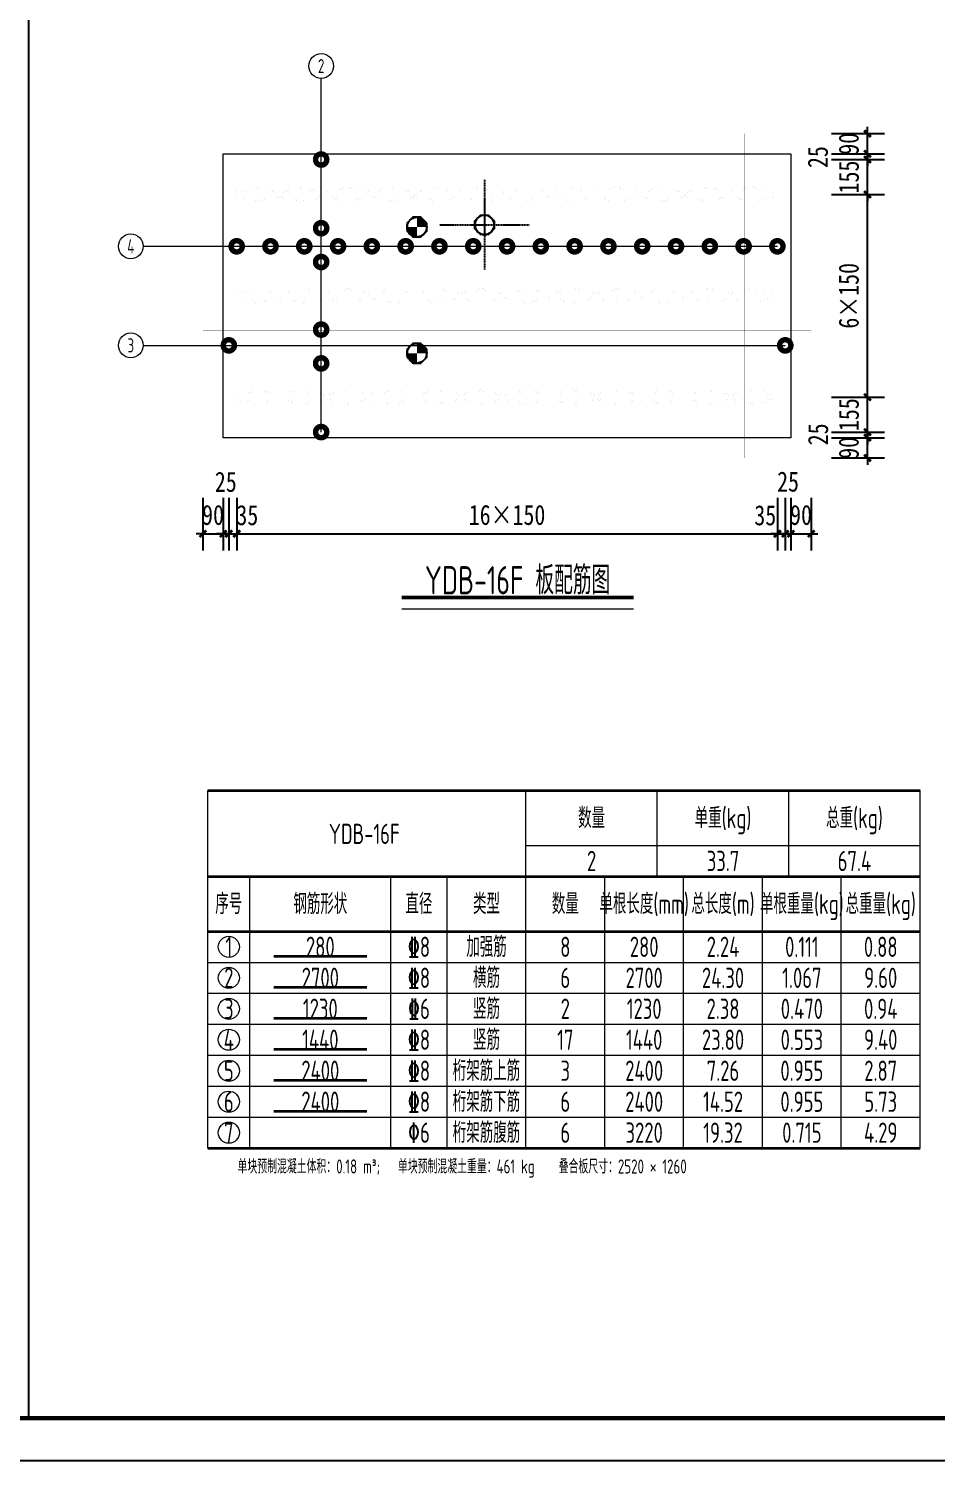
# Model space of a CAD drawing. Header units: millimetres. Extents: x 514 to 31055, y 121 to 26754.
# Drawn here: x 7801 to 11830, y 121 to 6477 of the extents above; entities that cross this region are included whole.
import ezdxf
from ezdxf.enums import TextEntityAlignment as Align

# ---------------------------------------------------------------- set-up
doc = ezdxf.new("R2010")
doc.units = ezdxf.units.MM
doc.linetypes.add('DOTE', pattern=[2.42, 2, -0.2, 0.02, -0.2])
for name, color, linetype in [('000-86线盒详图', 7, 'Continuous'), ('a--r1', 92, 'Continuous'), ('PUB_DIM', 3, 'Continuous'), ('PUB_TITLE', 4, 'Continuous')]:
    doc.layers.add(name, color=color, linetype=linetype)
for name, color, linetype, lineweight in [('参数表文字', 7, 'Continuous', 18), ('叠合板详图文字', 8, 'Continuous', 18), ('叠合板详图标注', 7, 'Continuous', 18), ('叠合板详图桁架筋', 6, 'Continuous', 35), ('叠合板详图边线', 4, 'Continuous', 18), ('叠合板详图钢筋', 1, 'Continuous', 35), ('钢筋表文字', 7, 'Continuous', 18), ('钢筋表粗线', 7, 'Continuous', 35), ('钢筋表边线', 253, 'Continuous', 18), ('钢筋表钢筋', 1, 'Continuous', 35)]:
    doc.layers.add(name, color=color, linetype=linetype, lineweight=lineweight)
doc.styles.add('样式 1', font='yjkeng.shx', dxfattribs={"width": 0.7, "height": 250, "bigfont": 'yjkchn.shx'})
doc.styles.add('黑体', font='simhei.ttf', dxfattribs={"width": 0.8})
doc.dimstyles.new('_TCH_ARCH&&30', dxfattribs={"dimtxt": 89.25, "dimasz": 30, "dimexe": 75, "dimexo": 90, "dimgap": 37.875, "dimtad": 1, "dimdec": 0, "dimzin": 0, "dimdsep": 46, "dimtxsty": '黑体', "dimblk": 'ARCHTICK', "dimcen": 0.09, "dimclrt": 7, "dimazin": 2, "dimtfac": 1, "dimtdec": 0, "dimtix": 1, "dimtmove": 2, "dimatfit": 3, "dimfxl": 30, "dimtolj": 1, "dimtzin": 0, "dimarcsym": 0})

# ---------------------------------------------------------------- blocks, each defined once
blk = doc.blocks.new('A$C364B4FF9')
at = {"color": 3}
blk.add_line((-45154, 58400), (-45154, 1000), dxfattribs=at)
at = {"layer": 'PUB_TITLE'}
blk.add_lwpolyline([(-84100, 0), (0, 0), (0, 59400), (-84100, 59400)], close=True, dxfattribs=at)
at = {"layer": 'PUB_TITLE', "const_width": 100}
blk.add_lwpolyline([(-83250, 1000), (-1000, 1000), (-1000, 58400), (-83250, 58400)], close=True, dxfattribs=at)
blk = doc.blocks.new('_ArchTick')
at = {"color": 0, "const_width": 0.4}
blk.add_lwpolyline([(-0.5, -0.5), (0.5, 0.5)], dxfattribs=at)
blk = doc.blocks.new('*D298')
at = {"layer": 'Defpoints', "color": 0, "transparency": 16777216}
for p in [(11274.4, 4686), (11274.4, 4661), (11524.4, 4686)]:
    blk.add_point(p, dxfattribs=at)
at = {"layer": 'PUB_DIM', "color": 0, "lineweight": -2, "transparency": 16777216}
for p, q in [((11524.4, 4686), (11524.4, 4716)), ((11364.4, 4686), (11599.4, 4686)), ((11364.4, 4661), (11599.4, 4661)), ((11524.4, 4661), (11524.4, 4686)), ((11524.4, 4661), (11524.4, 4631))]:
    blk.add_line(p, q, dxfattribs=at)
at = {"layer": 'PUB_DIM', "color": 0, "lineweight": -2, "transparency": 16777216, "xscale": 30, "yscale": 30, "zscale": 30}
for p, rotation in [((11524.4, 4686), 270), ((11524.4, 4661), 90)]:
    blk.add_blockref('_ArchTick', p, dxfattribs=dict(at, rotation=rotation))
at = {"layer": 'PUB_DIM', "color": 7, "transparency": 16777216, "insert": (11305.4, 4676), "char_height": 89.25, "attachment_point": 5, "rotation": 90, "style": '黑体'}
blk.add_mtext('\\A1;25', dxfattribs=at)
blk = doc.blocks.new('*D299')
at = {"layer": 'Defpoints', "color": 0, "transparency": 16777216}
for p in [(11274.4, 4841), (11524.4, 4841), (11274.4, 4686)]:
    blk.add_point(p, dxfattribs=at)
at = {"layer": 'PUB_DIM', "color": 0, "lineweight": -2, "transparency": 16777216}
for p, q in [((11364.4, 4841), (11599.4, 4841)), ((11524.4, 4841), (11524.4, 4871)), ((11524.4, 4686), (11524.4, 4841)), ((11364.4, 4686), (11599.4, 4686)), ((11524.4, 4686), (11524.4, 4656))]:
    blk.add_line(p, q, dxfattribs=at)
at = {"layer": 'PUB_DIM', "color": 0, "lineweight": -2, "transparency": 16777216, "xscale": 30, "yscale": 30, "zscale": 30}
for p, rotation in [((11524.4, 4841), 270), ((11524.4, 4686), 90)]:
    blk.add_blockref('_ArchTick', p, dxfattribs=dict(at, rotation=rotation))
at = {"layer": 'PUB_DIM', "color": 7, "transparency": 16777216, "insert": (11441.9, 4763.5), "char_height": 89.25, "attachment_point": 5, "rotation": 90, "style": '黑体'}
blk.add_mtext('\\A1;155', dxfattribs=at)
blk = doc.blocks.new('*D300')
at = {"layer": 'Defpoints', "color": 0, "transparency": 16777216}
for p in [(11274.4, 5741), (11524.4, 5741), (11274.4, 4841)]:
    blk.add_point(p, dxfattribs=at)
at = {"layer": 'PUB_DIM', "color": 0, "lineweight": -2, "transparency": 16777216}
for p, q in [((11364.4, 5741), (11599.4, 5741)), ((11524.4, 4841), (11524.4, 5741)), ((11364.4, 4841), (11599.4, 4841))]:
    blk.add_line(p, q, dxfattribs=at)
at = {"layer": 'PUB_DIM', "color": 0, "lineweight": -2, "transparency": 16777216, "xscale": 30, "yscale": 30, "zscale": 30}
for p, rotation in [((11524.4, 5741), 90), ((11524.4, 4841), 270)]:
    blk.add_blockref('_ArchTick', p, dxfattribs=dict(at, rotation=rotation))
at = {"layer": 'PUB_DIM', "color": 7, "transparency": 16777216, "insert": (11441.4, 5291), "char_height": 89.25, "attachment_point": 5, "rotation": 90, "style": '黑体'}
blk.add_mtext('\\A1;6×150', dxfattribs=at)
blk = doc.blocks.new('*D301')
at = {"layer": 'Defpoints', "color": 0, "transparency": 16777216}
for p in [(11274.4, 5896), (11524.4, 5896), (11274.4, 5741)]:
    blk.add_point(p, dxfattribs=at)
at = {"layer": 'PUB_DIM', "color": 0, "lineweight": -2, "transparency": 16777216}
for p, q in [((11524.4, 5896), (11524.4, 5926)), ((11364.4, 5896), (11599.4, 5896)), ((11524.4, 5741), (11524.4, 5896)), ((11364.4, 5741), (11599.4, 5741)), ((11524.4, 5741), (11524.4, 5711))]:
    blk.add_line(p, q, dxfattribs=at)
at = {"layer": 'PUB_DIM', "color": 0, "lineweight": -2, "transparency": 16777216, "xscale": 30, "yscale": 30, "zscale": 30}
for p, rotation in [((11524.4, 5896), 270), ((11524.4, 5741), 90)]:
    blk.add_blockref('_ArchTick', p, dxfattribs=dict(at, rotation=rotation))
at = {"layer": 'PUB_DIM', "color": 7, "transparency": 16777216, "insert": (11441.9, 5818.5), "char_height": 89.25, "attachment_point": 5, "rotation": 90, "style": '黑体'}
blk.add_mtext('\\A1;155', dxfattribs=at)
blk = doc.blocks.new('*D302')
at = {"layer": 'Defpoints', "color": 0, "transparency": 16777216}
for p in [(11274.4, 5921), (11524.4, 5921), (11274.4, 5896)]:
    blk.add_point(p, dxfattribs=at)
at = {"layer": 'PUB_DIM', "color": 0, "lineweight": -2, "transparency": 16777216}
for p, q in [((11364.4, 5921), (11599.4, 5921)), ((11524.4, 5921), (11524.4, 5951)), ((11524.4, 5896), (11524.4, 5921)), ((11364.4, 5896), (11599.4, 5896)), ((11524.4, 5896), (11524.4, 5866))]:
    blk.add_line(p, q, dxfattribs=at)
at = {"layer": 'PUB_DIM', "color": 0, "lineweight": -2, "transparency": 16777216, "xscale": 30, "yscale": 30, "zscale": 30}
for p, rotation in [((11524.4, 5921), 270), ((11524.4, 5896), 90)]:
    blk.add_blockref('_ArchTick', p, dxfattribs=dict(at, rotation=rotation))
at = {"layer": 'PUB_DIM', "color": 7, "transparency": 16777216, "insert": (11304.3, 5906.9), "char_height": 89.25, "attachment_point": 5, "rotation": 90, "style": '黑体'}
blk.add_mtext('\\A1;25', dxfattribs=at)
blk = doc.blocks.new('*D303')
at = {"layer": 'Defpoints', "color": 0, "transparency": 16777216}
for p in [(8664.4, 4484.7), (8689.4, 4484.7), (8689.4, 4234.7)]:
    blk.add_point(p, dxfattribs=at)
at = {"layer": 'PUB_DIM', "color": 0, "lineweight": -2, "transparency": 16777216}
for p, q in [((8664.4, 4394.7), (8664.4, 4159.7)), ((8689.4, 4394.7), (8689.4, 4159.7)), ((8664.4, 4234.7), (8634.4, 4234.7)), ((8664.4, 4234.7), (8689.4, 4234.7)), ((8689.4, 4234.7), (8719.4, 4234.7))]:
    blk.add_line(p, q, dxfattribs=at)
at = {"layer": 'PUB_DIM', "color": 0, "lineweight": -2, "transparency": 16777216, "xscale": 30, "yscale": 30, "zscale": 30}
blk.add_blockref('_ArchTick', (8664.4, 4234.7), dxfattribs=at)
at = {"layer": 'PUB_DIM', "color": 0, "lineweight": -2, "transparency": 16777216, "xscale": 30, "yscale": 30, "zscale": 30, "rotation": 180}
blk.add_blockref('_ArchTick', (8689.4, 4234.7), dxfattribs=at)
at = {"layer": 'PUB_DIM', "color": 7, "transparency": 16777216, "insert": (8676, 4464.6), "char_height": 89.25, "attachment_point": 5, "style": '黑体'}
blk.add_mtext('\\A1;25', dxfattribs=at)
blk = doc.blocks.new('*D304')
at = {"layer": 'Defpoints', "color": 0, "transparency": 16777216}
for p in [(8689.4, 4484.7), (8724.4, 4484.7), (8724.4, 4234.7)]:
    blk.add_point(p, dxfattribs=at)
at = {"layer": 'PUB_DIM', "color": 0, "lineweight": -2, "transparency": 16777216}
for p, q in [((8689.4, 4394.7), (8689.4, 4159.7)), ((8724.4, 4394.7), (8724.4, 4159.7)), ((8689.4, 4234.7), (8659.4, 4234.7)), ((8689.4, 4234.7), (8724.4, 4234.7)), ((8724.4, 4234.7), (8754.4, 4234.7))]:
    blk.add_line(p, q, dxfattribs=at)
at = {"layer": 'PUB_DIM', "color": 0, "lineweight": -2, "transparency": 16777216, "xscale": 30, "yscale": 30, "zscale": 30}
blk.add_blockref('_ArchTick', (8689.4, 4234.7), dxfattribs=at)
at = {"layer": 'PUB_DIM', "color": 0, "lineweight": -2, "transparency": 16777216, "xscale": 30, "yscale": 30, "zscale": 30, "rotation": 180}
blk.add_blockref('_ArchTick', (8724.4, 4234.7), dxfattribs=at)
at = {"layer": 'PUB_DIM', "color": 7, "transparency": 16777216, "insert": (8771.6, 4316.8), "char_height": 89.25, "attachment_point": 5, "style": '黑体'}
blk.add_mtext('\\A1;35', dxfattribs=at)
blk = doc.blocks.new('*D305')
at = {"layer": 'Defpoints', "color": 0, "transparency": 16777216}
for p in [(8724.4, 4484.7), (11124.4, 4484.7), (11124.4, 4234.7)]:
    blk.add_point(p, dxfattribs=at)
at = {"layer": 'PUB_DIM', "color": 0, "lineweight": -2, "transparency": 16777216}
for p, q in [((8724.4, 4394.7), (8724.4, 4159.7)), ((11124.4, 4394.7), (11124.4, 4159.7)), ((8724.4, 4234.7), (11124.4, 4234.7))]:
    blk.add_line(p, q, dxfattribs=at)
at = {"layer": 'PUB_DIM', "color": 0, "lineweight": -2, "transparency": 16777216, "xscale": 30, "yscale": 30, "zscale": 30, "rotation": 180}
blk.add_blockref('_ArchTick', (8724.4, 4234.7), dxfattribs=at)
at = {"layer": 'PUB_DIM', "color": 0, "lineweight": -2, "transparency": 16777216, "xscale": 30, "yscale": 30, "zscale": 30}
blk.add_blockref('_ArchTick', (11124.4, 4234.7), dxfattribs=at)
at = {"layer": 'PUB_DIM', "color": 7, "transparency": 16777216, "insert": (9924.4, 4317.7), "char_height": 89.25, "attachment_point": 5, "style": '黑体'}
blk.add_mtext('\\A1;16×150', dxfattribs=at)
blk = doc.blocks.new('*D306')
at = {"layer": 'Defpoints', "color": 0, "transparency": 16777216}
for p in [(11124.4, 4484.7), (11159.4, 4484.7), (11159.4, 4234.7)]:
    blk.add_point(p, dxfattribs=at)
at = {"layer": 'PUB_DIM', "color": 0, "lineweight": -2, "transparency": 16777216}
for p, q in [((11124.4, 4394.7), (11124.4, 4159.7)), ((11159.4, 4394.7), (11159.4, 4159.7)), ((11124.4, 4234.7), (11094.4, 4234.7)), ((11124.4, 4234.7), (11159.4, 4234.7)), ((11159.4, 4234.7), (11189.4, 4234.7))]:
    blk.add_line(p, q, dxfattribs=at)
at = {"layer": 'PUB_DIM', "color": 0, "lineweight": -2, "transparency": 16777216, "xscale": 30, "yscale": 30, "zscale": 30}
blk.add_blockref('_ArchTick', (11124.4, 4234.7), dxfattribs=at)
at = {"layer": 'PUB_DIM', "color": 0, "lineweight": -2, "transparency": 16777216, "xscale": 30, "yscale": 30, "zscale": 30, "rotation": 180}
blk.add_blockref('_ArchTick', (11159.4, 4234.7), dxfattribs=at)
at = {"layer": 'PUB_DIM', "color": 7, "transparency": 16777216, "insert": (11070.6, 4316.1), "char_height": 89.25, "attachment_point": 5, "style": '黑体'}
blk.add_mtext('\\A1;35', dxfattribs=at)
blk = doc.blocks.new('*D307')
at = {"layer": 'Defpoints', "color": 0, "transparency": 16777216}
for p in [(11159.4, 4484.7), (11184.4, 4484.7), (11184.4, 4234.7)]:
    blk.add_point(p, dxfattribs=at)
at = {"layer": 'PUB_DIM', "color": 0, "lineweight": -2, "transparency": 16777216}
for p, q in [((11159.4, 4394.7), (11159.4, 4159.7)), ((11184.4, 4394.7), (11184.4, 4159.7)), ((11159.4, 4234.7), (11129.4, 4234.7)), ((11159.4, 4234.7), (11184.4, 4234.7)), ((11184.4, 4234.7), (11214.4, 4234.7))]:
    blk.add_line(p, q, dxfattribs=at)
at = {"layer": 'PUB_DIM', "color": 0, "lineweight": -2, "transparency": 16777216, "xscale": 30, "yscale": 30, "zscale": 30}
blk.add_blockref('_ArchTick', (11159.4, 4234.7), dxfattribs=at)
at = {"layer": 'PUB_DIM', "color": 0, "lineweight": -2, "transparency": 16777216, "xscale": 30, "yscale": 30, "zscale": 30, "rotation": 180}
blk.add_blockref('_ArchTick', (11184.4, 4234.7), dxfattribs=at)
at = {"layer": 'PUB_DIM', "color": 7, "transparency": 16777216, "insert": (11171.8, 4465.6), "char_height": 89.25, "attachment_point": 5, "style": '黑体'}
blk.add_mtext('\\A1;25', dxfattribs=at)
blk = doc.blocks.new('*D278')
at = {"layer": 'Defpoints', "color": 0, "transparency": 16777216}
for p in [(11274.4, 4661), (11524.4, 4661), (11274.4, 4571)]:
    blk.add_point(p, dxfattribs=at)
at = {"layer": 'PUB_DIM', "color": 0, "lineweight": -2, "transparency": 16777216}
for p, q in [((11364.4, 4661), (11599.4, 4661)), ((11524.4, 4661), (11524.4, 4691)), ((11524.4, 4571), (11524.4, 4661)), ((11364.4, 4571), (11599.4, 4571)), ((11524.4, 4571), (11524.4, 4541))]:
    blk.add_line(p, q, dxfattribs=at)
at = {"layer": 'PUB_DIM', "color": 0, "lineweight": -2, "transparency": 16777216, "xscale": 30, "yscale": 30, "zscale": 30}
for p, rotation in [((11524.4, 4661), 270), ((11524.4, 4571), 90)]:
    blk.add_blockref('_ArchTick', p, dxfattribs=dict(at, rotation=rotation))
at = {"layer": 'PUB_DIM', "color": 7, "transparency": 16777216, "insert": (11441.4, 4616), "char_height": 89.25, "attachment_point": 5, "rotation": 90, "style": '黑体'}
blk.add_mtext('\\A1;90', dxfattribs=at)
blk = doc.blocks.new('*D279')
at = {"layer": 'Defpoints', "color": 0, "transparency": 16777216}
for p in [(11274.4, 6011), (11524.4, 6011), (11274.4, 5921)]:
    blk.add_point(p, dxfattribs=at)
at = {"layer": 'PUB_DIM', "color": 0, "lineweight": -2, "transparency": 16777216}
for p, q in [((11524.4, 6011), (11524.4, 6041)), ((11364.4, 6011), (11599.4, 6011)), ((11524.4, 5921), (11524.4, 6011)), ((11364.4, 5921), (11599.4, 5921)), ((11524.4, 5921), (11524.4, 5891))]:
    blk.add_line(p, q, dxfattribs=at)
at = {"layer": 'PUB_DIM', "color": 0, "lineweight": -2, "transparency": 16777216, "xscale": 30, "yscale": 30, "zscale": 30}
for p, rotation in [((11524.4, 6011), 270), ((11524.4, 5921), 90)]:
    blk.add_blockref('_ArchTick', p, dxfattribs=dict(at, rotation=rotation))
at = {"layer": 'PUB_DIM', "color": 7, "transparency": 16777216, "insert": (11441.4, 5966), "char_height": 89.25, "attachment_point": 5, "rotation": 90, "style": '黑体'}
blk.add_mtext('\\A1;90', dxfattribs=at)
blk = doc.blocks.new('*D280')
at = {"layer": 'Defpoints', "color": 0, "transparency": 16777216}
for p in [(8574.4, 4484.7), (8664.4, 4484.7), (8664.4, 4234.7)]:
    blk.add_point(p, dxfattribs=at)
at = {"layer": 'PUB_DIM', "color": 0, "lineweight": -2, "transparency": 16777216}
for p, q in [((8574.4, 4394.7), (8574.4, 4159.7)), ((8664.4, 4394.7), (8664.4, 4159.7)), ((8574.4, 4234.7), (8544.4, 4234.7)), ((8574.4, 4234.7), (8664.4, 4234.7)), ((8664.4, 4234.7), (8694.4, 4234.7))]:
    blk.add_line(p, q, dxfattribs=at)
at = {"layer": 'PUB_DIM', "color": 0, "lineweight": -2, "transparency": 16777216, "xscale": 30, "yscale": 30, "zscale": 30}
blk.add_blockref('_ArchTick', (8574.4, 4234.7), dxfattribs=at)
at = {"layer": 'PUB_DIM', "color": 0, "lineweight": -2, "transparency": 16777216, "xscale": 30, "yscale": 30, "zscale": 30, "rotation": 180}
blk.add_blockref('_ArchTick', (8664.4, 4234.7), dxfattribs=at)
at = {"layer": 'PUB_DIM', "color": 7, "transparency": 16777216, "insert": (8619.4, 4317.7), "char_height": 89.25, "attachment_point": 5, "style": '黑体'}
blk.add_mtext('\\A1;90', dxfattribs=at)
blk = doc.blocks.new('*D281')
at = {"layer": 'Defpoints', "color": 0, "transparency": 16777216}
for p in [(11184.4, 4484.7), (11274.4, 4484.7), (11274.4, 4234.7)]:
    blk.add_point(p, dxfattribs=at)
at = {"layer": 'PUB_DIM', "color": 0, "lineweight": -2, "transparency": 16777216}
for p, q in [((11184.4, 4394.7), (11184.4, 4159.7)), ((11274.4, 4394.7), (11274.4, 4159.7)), ((11184.4, 4234.7), (11154.4, 4234.7)), ((11184.4, 4234.7), (11274.4, 4234.7)), ((11274.4, 4234.7), (11304.4, 4234.7))]:
    blk.add_line(p, q, dxfattribs=at)
at = {"layer": 'PUB_DIM', "color": 0, "lineweight": -2, "transparency": 16777216, "xscale": 30, "yscale": 30, "zscale": 30}
blk.add_blockref('_ArchTick', (11184.4, 4234.7), dxfattribs=at)
at = {"layer": 'PUB_DIM', "color": 0, "lineweight": -2, "transparency": 16777216, "xscale": 30, "yscale": 30, "zscale": 30, "rotation": 180}
blk.add_blockref('_ArchTick', (11274.4, 4234.7), dxfattribs=at)
at = {"layer": 'PUB_DIM', "color": 7, "transparency": 16777216, "insert": (11229.4, 4317.7), "char_height": 89.25, "attachment_point": 5, "style": '黑体'}
blk.add_mtext('\\A1;90', dxfattribs=at)
blk = doc.blocks.new('34523543')
at = {"layer": '000-86线盒详图', "color": 5, "linetype": 'DOTE', "ltscale": 0.05}
for p, q in [((0, 200), (0, -200)), ((200, 0), (-200, 0))]:
    blk.add_line(p, q, dxfattribs=at)
at = {"layer": '000-86线盒详图', "color": 7}
blk.add_lwpolyline([(43, 17.8), (17.8, 43), (-17.8, 43), (-43, 17.8), (-43, -17.8), (-17.8, -43), (17.8, -43), (43, -17.8)], close=True, dxfattribs=at)
blk.add_circle((0, 0), 43, dxfattribs=at)
blk = doc.blocks.new('A$C6CB76205')
at = {"layer": '000-86线盒详图'}
h = blk.add_hatch(color=1, dxfattribs=at)
h.dxf.hatch_style = 1
h.paths.add_polyline_path([(-75, 0), (0, 0), (0, -75, -0.414253)])
h = blk.add_hatch(color=1, dxfattribs=at)
h.dxf.hatch_style = 1
h.paths.add_polyline_path([(0, 75), (0, 0), (75, 0, 0.414253)])
at = {"layer": '000-86线盒详图', "color": 1}
blk.add_lwpolyline([(75, 31), (31, 75), (-31, 75), (-75, 31), (-75, -31), (-31, -75), (31, -75), (75, -31)], close=True, dxfattribs=at)
blk.add_circle((0, 0), 75.1, dxfattribs=at)

msp = doc.modelspace()

# ---------------------------------------------------------------- linework, layer by layer
at = {"layer": '叠合板详图文字', "color": 0, "lineweight": 50}
msp.add_line((9457.7, 3951.7), (10485.1, 3951.7), dxfattribs=at)
at = {"layer": '叠合板详图文字', "color": 0, "lineweight": 18}
msp.add_line((9457.7, 3901.7), (10485.1, 3901.7), dxfattribs=at)
at = {"layer": '叠合板详图标注'}
for p, q in [((9099.4, 4686), (9099.4, 6256)), ((8309.4, 5510.7), (11124.4, 5510.7)), ((8309.4, 5071), (11159.4, 5071))]:
    msp.add_line(p, q, dxfattribs=at)
at = {"layer": '叠合板详图标注', "const_width": 50}
for points in [[(9111.4, 5896, 1), (9087.4, 5896, 1), (9111.4, 5896, 1)], [(9111.4, 5591, 1), (9087.4, 5591, 1), (9111.4, 5591, 1)], [(8736.4, 5510.7, 1), (8712.4, 5510.7, 1), (8736.4, 5510.7, 1)], [(8886.4, 5510.7, 1), (8862.4, 5510.7, 1), (8886.4, 5510.7, 1)], [(9036.4, 5510.7, 1), (9012.4, 5510.7, 1), (9036.4, 5510.7, 1)], [(9186.4, 5510.7, 1), (9162.4, 5510.7, 1), (9186.4, 5510.7, 1)], [(9336.4, 5510.7, 1), (9312.4, 5510.7, 1), (9336.4, 5510.7, 1)], [(9486.4, 5510.7, 1), (9462.4, 5510.7, 1), (9486.4, 5510.7, 1)], [(9636.4, 5510.7, 1), (9612.4, 5510.7, 1), (9636.4, 5510.7, 1)], [(9786.4, 5510.7, 1), (9762.4, 5510.7, 1), (9786.4, 5510.7, 1)], [(9936.4, 5510.7, 1), (9912.4, 5510.7, 1), (9936.4, 5510.7, 1)], [(10086.4, 5510.7, 1), (10062.4, 5510.7, 1), (10086.4, 5510.7, 1)], [(10236.4, 5510.7, 1), (10212.4, 5510.7, 1), (10236.4, 5510.7, 1)], [(10386.4, 5510.7, 1), (10362.4, 5510.7, 1), (10386.4, 5510.7, 1)], [(10536.4, 5510.7, 1), (10512.4, 5510.7, 1), (10536.4, 5510.7, 1)], [(10686.4, 5510.7, 1), (10662.4, 5510.7, 1), (10686.4, 5510.7, 1)], [(10836.4, 5510.7, 1), (10812.4, 5510.7, 1), (10836.4, 5510.7, 1)], [(10986.4, 5510.7, 1), (10962.4, 5510.7, 1), (10986.4, 5510.7, 1)], [(11136.4, 5510.7, 1), (11112.4, 5510.7, 1), (11136.4, 5510.7, 1)], [(9111.4, 5441, 1), (9087.4, 5441, 1), (9111.4, 5441, 1)], [(9111.4, 5141, 1), (9087.4, 5141, 1), (9111.4, 5141, 1)], [(8701.4, 5071, 1), (8677.4, 5071, 1), (8701.4, 5071, 1)], [(11171.4, 5071, 1), (11147.4, 5071, 1), (11171.4, 5071, 1)], [(9111.4, 4991, 1), (9087.4, 4991, 1), (9111.4, 4991, 1)], [(9111.4, 4686, 1), (9087.4, 4686, 1), (9111.4, 4686, 1)]]:
    msp.add_lwpolyline(points, format="xyb", dxfattribs=at)
at = {"layer": '叠合板详图标注'}
for centre in [(9099.4, 6311), (8254.4, 5510.7), (8254.4, 5071)]:
    msp.add_circle(centre, 55, dxfattribs=at)
at = {"layer": '叠合板详图桁架筋', "color": 8, "lineweight": 35, "const_width": 0.045}
for points in [[(8714.4, 5785), (11134.4, 5785), (11134.4, 5777), (8714.4, 5777)], [(8713.8, 5752.9), (8814.4, 5775), (8914.4, 5753), (9014.4, 5775), (9114.4, 5753), (9214.4, 5775), (9314.4, 5753), (9414.4, 5775), (9514.4, 5753), (9614.4, 5775), (9714.4, 5753), (9814.4, 5775), (9914.4, 5753), (10014.4, 5775), (10114.4, 5753), (10214.4, 5775), (10314.4, 5753), (10414.4, 5775), (10514.4, 5753), (10614.4, 5775), (10714.4, 5753), (10814.4, 5775), (10914.4, 5753), (11014.4, 5775), (11115.1, 5752.9), (11113.8, 5747), (11014.4, 5768.9), (10914.4, 5746.9), (10814.4, 5768.9), (10714.4, 5746.9), (10614.4, 5768.9), (10514.4, 5746.9), (10414.4, 5768.9), (10314.4, 5746.9), (10214.4, 5768.9), (10114.4, 5746.9), (10014.4, 5768.9), (9914.4, 5746.9), (9814.4, 5768.9), (9714.4, 5746.9), (9614.4, 5768.9), (9514.4, 5746.9), (9414.4, 5768.9), (9314.4, 5746.9), (9214.4, 5768.9), (9114.4, 5746.9), (9014.4, 5768.9), (8914.4, 5746.9), (8814.4, 5768.9), (8715.1, 5747)], [(8715.1, 5734.9), (8814.4, 5713), (8914.4, 5735), (9014.4, 5713), (9114.4, 5735), (9214.4, 5713), (9314.4, 5735), (9414.4, 5713), (9514.4, 5735), (9614.4, 5713), (9714.4, 5735), (9814.4, 5713), (9914.4, 5735), (10014.4, 5713), (10114.4, 5735), (10214.4, 5713), (10314.4, 5735), (10414.4, 5713), (10514.4, 5735), (10614.4, 5713), (10714.4, 5735), (10814.4, 5713), (10914.4, 5735), (11014.4, 5713), (11113.8, 5734.9), (11115.1, 5729), (11014.4, 5706.9), (10914.4, 5728.9), (10814.4, 5706.9), (10714.4, 5728.9), (10614.4, 5706.9), (10514.4, 5728.9), (10414.4, 5706.9), (10314.4, 5728.9), (10214.4, 5706.9), (10114.4, 5728.9), (10014.4, 5706.9), (9914.4, 5728.9), (9814.4, 5706.9), (9714.4, 5728.9), (9614.4, 5706.9), (9514.4, 5728.9), (9414.4, 5706.9), (9314.4, 5728.9), (9214.4, 5706.9), (9114.4, 5728.9), (9014.4, 5706.9), (8914.4, 5728.9), (8814.4, 5706.9), (8713.8, 5729)], [(8714.4, 5745), (11134.4, 5745), (11134.4, 5737), (8714.4, 5737)], [(8714.4, 5705), (11134.4, 5705), (11134.4, 5697), (8714.4, 5697)], [(8713.8, 5302.9), (8814.4, 5325), (8914.4, 5303), (9014.4, 5325), (9114.4, 5303), (9214.4, 5325), (9314.4, 5303), (9414.4, 5325), (9514.4, 5303), (9614.4, 5325), (9714.4, 5303), (9814.4, 5325), (9914.4, 5303), (10014.4, 5325), (10114.4, 5303), (10214.4, 5325), (10314.4, 5303), (10414.4, 5325), (10514.4, 5303), (10614.4, 5325), (10714.4, 5303), (10814.4, 5325), (10914.4, 5303), (11014.4, 5325), (11115.1, 5302.9), (11113.8, 5297), (11014.4, 5318.9), (10914.4, 5296.9), (10814.4, 5318.9), (10714.4, 5296.9), (10614.4, 5318.9), (10514.4, 5296.9), (10414.4, 5318.9), (10314.4, 5296.9), (10214.4, 5318.9), (10114.4, 5296.9), (10014.4, 5318.9), (9914.4, 5296.9), (9814.4, 5318.9), (9714.4, 5296.9), (9614.4, 5318.9), (9514.4, 5296.9), (9414.4, 5318.9), (9314.4, 5296.9), (9214.4, 5318.9), (9114.4, 5296.9), (9014.4, 5318.9), (8914.4, 5296.9), (8814.4, 5318.9), (8715.1, 5297)], [(8715.1, 5284.9), (8814.4, 5263), (8914.4, 5285), (9014.4, 5263), (9114.4, 5285), (9214.4, 5263), (9314.4, 5285), (9414.4, 5263), (9514.4, 5285), (9614.4, 5263), (9714.4, 5285), (9814.4, 5263), (9914.4, 5285), (10014.4, 5263), (10114.4, 5285), (10214.4, 5263), (10314.4, 5285), (10414.4, 5263), (10514.4, 5285), (10614.4, 5263), (10714.4, 5285), (10814.4, 5263), (10914.4, 5285), (11014.4, 5263), (11113.8, 5284.9), (11115.1, 5279), (11014.4, 5256.9), (10914.4, 5278.9), (10814.4, 5256.9), (10714.4, 5278.9), (10614.4, 5256.9), (10514.4, 5278.9), (10414.4, 5256.9), (10314.4, 5278.9), (10214.4, 5256.9), (10114.4, 5278.9), (10014.4, 5256.9), (9914.4, 5278.9), (9814.4, 5256.9), (9714.4, 5278.9), (9614.4, 5256.9), (9514.4, 5278.9), (9414.4, 5256.9), (9314.4, 5278.9), (9214.4, 5256.9), (9114.4, 5278.9), (9014.4, 5256.9), (8914.4, 5278.9), (8814.4, 5256.9), (8713.8, 5279)], [(8714.4, 5335), (11134.4, 5335), (11134.4, 5327), (8714.4, 5327)], [(8714.4, 5295), (11134.4, 5295), (11134.4, 5287), (8714.4, 5287)], [(8714.4, 5255), (11134.4, 5255), (11134.4, 5247), (8714.4, 5247)], [(8713.8, 4852.9), (8814.4, 4875), (8914.4, 4853), (9014.4, 4875), (9114.4, 4853), (9214.4, 4875), (9314.4, 4853), (9414.4, 4875), (9514.4, 4853), (9614.4, 4875), (9714.4, 4853), (9814.4, 4875), (9914.4, 4853), (10014.4, 4875), (10114.4, 4853), (10214.4, 4875), (10314.4, 4853), (10414.4, 4875), (10514.4, 4853), (10614.4, 4875), (10714.4, 4853), (10814.4, 4875), (10914.4, 4853), (11014.4, 4875), (11115.1, 4852.9), (11113.8, 4847), (11014.4, 4868.9), (10914.4, 4846.9), (10814.4, 4868.9), (10714.4, 4846.9), (10614.4, 4868.9), (10514.4, 4846.9), (10414.4, 4868.9), (10314.4, 4846.9), (10214.4, 4868.9), (10114.4, 4846.9), (10014.4, 4868.9), (9914.4, 4846.9), (9814.4, 4868.9), (9714.4, 4846.9), (9614.4, 4868.9), (9514.4, 4846.9), (9414.4, 4868.9), (9314.4, 4846.9), (9214.4, 4868.9), (9114.4, 4846.9), (9014.4, 4868.9), (8914.4, 4846.9), (8814.4, 4868.9), (8715.1, 4847)], [(8715.1, 4834.9), (8814.4, 4813), (8914.4, 4835), (9014.4, 4813), (9114.4, 4835), (9214.4, 4813), (9314.4, 4835), (9414.4, 4813), (9514.4, 4835), (9614.4, 4813), (9714.4, 4835), (9814.4, 4813), (9914.4, 4835), (10014.4, 4813), (10114.4, 4835), (10214.4, 4813), (10314.4, 4835), (10414.4, 4813), (10514.4, 4835), (10614.4, 4813), (10714.4, 4835), (10814.4, 4813), (10914.4, 4835), (11014.4, 4813), (11113.8, 4834.9), (11115.1, 4829), (11014.4, 4806.9), (10914.4, 4828.9), (10814.4, 4806.9), (10714.4, 4828.9), (10614.4, 4806.9), (10514.4, 4828.9), (10414.4, 4806.9), (10314.4, 4828.9), (10214.4, 4806.9), (10114.4, 4828.9), (10014.4, 4806.9), (9914.4, 4828.9), (9814.4, 4806.9), (9714.4, 4828.9), (9614.4, 4806.9), (9514.4, 4828.9), (9414.4, 4806.9), (9314.4, 4828.9), (9214.4, 4806.9), (9114.4, 4828.9), (9014.4, 4806.9), (8914.4, 4828.9), (8814.4, 4806.9), (8713.8, 4829)], [(8714.4, 4885), (11134.4, 4885), (11134.4, 4877), (8714.4, 4877)], [(8714.4, 4845), (11134.4, 4845), (11134.4, 4837), (8714.4, 4837)], [(8714.4, 4805), (11134.4, 4805), (11134.4, 4797), (8714.4, 4797)]]:
    msp.add_lwpolyline(points, close=True, dxfattribs=at)
at = {"layer": '叠合板详图边线', "lineweight": 18}
msp.add_lwpolyline([(8664.4, 5921), (11184.4, 5921), (11184.4, 4661), (8664.4, 4661)], close=True, dxfattribs=at)
at = {"layer": '叠合板详图钢筋', "lineweight": 18, "const_width": 0.045}
for points in [[(8720.4, 4571), (8720.4, 6011), (8728.4, 6011), (8728.4, 4571)], [(8870.4, 4571), (8870.4, 6011), (8878.4, 6011), (8878.4, 4571)], [(9020.4, 4571), (9020.4, 6011), (9028.4, 6011), (9028.4, 4571)], [(9170.4, 4571), (9170.4, 6011), (9178.4, 6011), (9178.4, 4571)], [(9320.4, 4571), (9320.4, 6011), (9328.4, 6011), (9328.4, 4571)], [(9470.4, 4571), (9470.4, 6011), (9478.4, 6011), (9478.4, 4571)], [(9620.4, 4571), (9620.4, 6011), (9628.4, 6011), (9628.4, 4571)], [(9770.4, 4571), (9770.4, 6011), (9778.4, 6011), (9778.4, 4571)], [(9920.4, 4571), (9920.4, 6011), (9928.4, 6011), (9928.4, 4571)], [(10070.4, 4571), (10070.4, 6011), (10078.4, 6011), (10078.4, 4571)], [(10220.4, 4571), (10220.4, 6011), (10228.4, 6011), (10228.4, 4571)], [(10370.4, 4571), (10370.4, 6011), (10378.4, 6011), (10378.4, 4571)], [(10520.4, 4571), (10520.4, 6011), (10528.4, 6011), (10528.4, 4571)], [(10670.4, 4571), (10670.4, 6011), (10678.4, 6011), (10678.4, 4571)], [(10820.4, 4571), (10820.4, 6011), (10828.4, 6011), (10828.4, 4571)], [(10970.4, 4571), (10970.4, 6011), (10978.4, 6011), (10978.4, 4571)], [(11120.4, 4571), (11120.4, 6011), (11128.4, 6011), (11128.4, 4571)], [(8574.4, 5900), (11274.4, 5900), (11274.4, 5892), (8574.4, 5892)], [(8685.4, 4676), (8685.4, 5906), (8693.4, 5906), (8693.4, 4676)], [(11155.4, 4676), (11155.4, 5906), (11163.4, 5906), (11163.4, 4676)], [(8574.4, 5595), (11274.4, 5595), (11274.4, 5587), (8574.4, 5587)], [(8574.4, 5445), (11274.4, 5445), (11274.4, 5437), (8574.4, 5437)], [(8574.4, 5145), (11274.4, 5145), (11274.4, 5137), (8574.4, 5137)], [(8574.4, 4995), (11274.4, 4995), (11274.4, 4987), (8574.4, 4987)], [(8574.4, 4690), (11274.4, 4690), (11274.4, 4682), (8574.4, 4682)]]:
    msp.add_lwpolyline(points, close=True, dxfattribs=at)
at = {"layer": '钢筋表文字', "lineweight": 18}
for centre in [(8689.4, 2400.8), (8689.4, 2263.3), (8689.4, 2125.8), (8689.4, 1988.3), (8689.4, 1850.8), (8689.4, 1713.3), (8689.4, 1575.8)]:
    msp.add_circle(centre, 46.9, dxfattribs=at)
at = {"layer": '钢筋表粗线', "lineweight": 35}
for p, q in [((8595.6, 3094.5), (10008.1, 3094.5)), ((10008.1, 3094.5), (10591.4, 3094.5)), ((10591.4, 3094.5), (11174.8, 3094.5)), ((11174.8, 3094.5), (11758.1, 3094.5)), ((8595.6, 2713.3), (8783.1, 2713.3)), ((8783.1, 2713.3), (9408.1, 2713.3)), ((9408.1, 2713.3), (9658.1, 2713.3)), ((9658.1, 2713.3), (10008.1, 2713.3)), ((10008.1, 2713.3), (10358.1, 2713.3)), ((10358.1, 2713.3), (10708.1, 2713.3)), ((10708.1, 2713.3), (11058.1, 2713.3)), ((11058.1, 2713.3), (11408.1, 2713.3)), ((11408.1, 2713.3), (11758.1, 2713.3)), ((8595.6, 2469.5), (8783.1, 2469.5)), ((8783.1, 2469.5), (9408.1, 2469.5)), ((9408.1, 2469.5), (9658.1, 2469.5)), ((9658.1, 2469.5), (10008.1, 2469.5)), ((10008.1, 2469.5), (10358.1, 2469.5)), ((10358.1, 2469.5), (10708.1, 2469.5)), ((10708.1, 2469.5), (11058.1, 2469.5)), ((11058.1, 2469.5), (11408.1, 2469.5)), ((11408.1, 2469.5), (11758.1, 2469.5)), ((8595.6, 1507), (8783.1, 1507)), ((8783.1, 1507), (9408.1, 1507)), ((9408.1, 1507), (9658.1, 1507)), ((9658.1, 1507), (10008.1, 1507)), ((10008.1, 1507), (10358.1, 1507)), ((10358.1, 1507), (10708.1, 1507)), ((10708.1, 1507), (11058.1, 1507)), ((11058.1, 1507), (11408.1, 1507)), ((11408.1, 1507), (11758.1, 1507))]:
    msp.add_line(p, q, dxfattribs=at)
at = {"layer": '钢筋表边线', "lineweight": 18}
for p, q in [((8595.6, 2713.3), (8595.6, 3094.5)), ((10008.1, 2850.8), (10008.1, 3094.5)), ((10591.4, 2850.8), (10591.4, 3094.5)), ((11174.8, 2850.8), (11174.8, 3094.5)), ((11758.1, 2850.8), (11758.1, 3094.5)), ((10008.1, 2713.3), (10008.1, 2850.8)), ((10008.1, 2850.8), (10591.4, 2850.8)), ((10591.4, 2713.3), (10591.4, 2850.8)), ((10591.4, 2850.8), (11174.8, 2850.8)), ((11174.8, 2713.3), (11174.8, 2850.8)), ((11174.8, 2850.8), (11758.1, 2850.8)), ((11758.1, 2713.3), (11758.1, 2850.8)), ((8595.6, 2469.5), (8595.6, 2713.3)), ((8783.1, 2469.5), (8783.1, 2713.3)), ((9408.1, 2469.5), (9408.1, 2713.3)), ((9658.1, 2469.5), (9658.1, 2713.3)), ((10008.1, 2469.5), (10008.1, 2713.3)), ((10358.1, 2469.5), (10358.1, 2713.3)), ((10708.1, 2469.5), (10708.1, 2713.3)), ((11058.1, 2469.5), (11058.1, 2713.3)), ((11408.1, 2469.5), (11408.1, 2713.3)), ((11758.1, 2469.5), (11758.1, 2713.3)), ((8595.6, 2332), (8595.6, 2469.5)), ((8783.1, 2332), (8783.1, 2469.5)), ((9408.1, 2332), (9408.1, 2469.5)), ((9658.1, 2332), (9658.1, 2469.5)), ((10008.1, 2332), (10008.1, 2469.5)), ((10358.1, 2332), (10358.1, 2469.5)), ((10708.1, 2332), (10708.1, 2469.5)), ((11058.1, 2332), (11058.1, 2469.5)), ((11408.1, 2332), (11408.1, 2469.5)), ((11758.1, 2332), (11758.1, 2469.5)), ((8595.6, 2194.5), (8595.6, 2332)), ((8595.6, 2332), (8783.1, 2332)), ((8783.1, 2194.5), (8783.1, 2332)), ((8783.1, 2332), (9408.1, 2332)), ((9408.1, 2194.5), (9408.1, 2332)), ((9408.1, 2332), (9658.1, 2332)), ((9658.1, 2194.5), (9658.1, 2332)), ((9658.1, 2332), (10008.1, 2332)), ((10008.1, 2194.5), (10008.1, 2332)), ((10008.1, 2332), (10358.1, 2332)), ((10358.1, 2194.5), (10358.1, 2332)), ((10358.1, 2332), (10708.1, 2332)), ((10708.1, 2194.5), (10708.1, 2332)), ((10708.1, 2332), (11058.1, 2332)), ((11058.1, 2194.5), (11058.1, 2332)), ((11058.1, 2332), (11408.1, 2332)), ((11408.1, 2194.5), (11408.1, 2332)), ((11408.1, 2332), (11758.1, 2332)), ((11758.1, 2194.5), (11758.1, 2332)), ((8595.6, 2057), (8595.6, 2194.5)), ((8595.6, 2194.5), (8783.1, 2194.5)), ((8783.1, 2057), (8783.1, 2194.5)), ((8783.1, 2194.5), (9408.1, 2194.5)), ((9408.1, 2057), (9408.1, 2194.5)), ((9408.1, 2194.5), (9658.1, 2194.5)), ((9658.1, 2057), (9658.1, 2194.5)), ((9658.1, 2194.5), (10008.1, 2194.5)), ((10008.1, 2057), (10008.1, 2194.5)), ((10008.1, 2194.5), (10358.1, 2194.5)), ((10358.1, 2057), (10358.1, 2194.5)), ((10358.1, 2194.5), (10708.1, 2194.5)), ((10708.1, 2057), (10708.1, 2194.5)), ((10708.1, 2194.5), (11058.1, 2194.5)), ((11058.1, 2057), (11058.1, 2194.5)), ((11058.1, 2194.5), (11408.1, 2194.5)), ((11408.1, 2057), (11408.1, 2194.5)), ((11408.1, 2194.5), (11758.1, 2194.5)), ((11758.1, 2057), (11758.1, 2194.5)), ((8595.6, 1919.5), (8595.6, 2057)), ((8595.6, 2057), (8783.1, 2057)), ((8783.1, 1919.5), (8783.1, 2057)), ((8783.1, 2057), (9408.1, 2057)), ((9408.1, 1919.5), (9408.1, 2057)), ((9408.1, 2057), (9658.1, 2057)), ((9658.1, 1919.5), (9658.1, 2057)), ((9658.1, 2057), (10008.1, 2057)), ((10008.1, 1919.5), (10008.1, 2057)), ((10008.1, 2057), (10358.1, 2057)), ((10358.1, 1919.5), (10358.1, 2057)), ((10358.1, 2057), (10708.1, 2057)), ((10708.1, 1919.5), (10708.1, 2057)), ((10708.1, 2057), (11058.1, 2057)), ((11058.1, 1919.5), (11058.1, 2057)), ((11058.1, 2057), (11408.1, 2057)), ((11408.1, 1919.5), (11408.1, 2057)), ((11408.1, 2057), (11758.1, 2057)), ((11758.1, 1919.5), (11758.1, 2057)), ((8595.6, 1782), (8595.6, 1919.5)), ((8595.6, 1919.5), (8783.1, 1919.5)), ((8783.1, 1782), (8783.1, 1919.5)), ((8783.1, 1919.5), (9408.1, 1919.5)), ((9408.1, 1782), (9408.1, 1919.5)), ((9408.1, 1919.5), (9658.1, 1919.5)), ((9658.1, 1782), (9658.1, 1919.5)), ((9658.1, 1919.5), (10008.1, 1919.5)), ((10008.1, 1782), (10008.1, 1919.5)), ((10008.1, 1919.5), (10358.1, 1919.5)), ((10358.1, 1782), (10358.1, 1919.5)), ((10358.1, 1919.5), (10708.1, 1919.5)), ((10708.1, 1782), (10708.1, 1919.5)), ((10708.1, 1919.5), (11058.1, 1919.5)), ((11058.1, 1782), (11058.1, 1919.5)), ((11058.1, 1919.5), (11408.1, 1919.5)), ((11408.1, 1782), (11408.1, 1919.5)), ((11408.1, 1919.5), (11758.1, 1919.5)), ((11758.1, 1782), (11758.1, 1919.5)), ((8595.6, 1644.5), (8595.6, 1782)), ((8595.6, 1782), (8783.1, 1782)), ((8783.1, 1644.5), (8783.1, 1782)), ((8783.1, 1782), (9408.1, 1782)), ((9408.1, 1644.5), (9408.1, 1782)), ((9408.1, 1782), (9658.1, 1782)), ((9658.1, 1644.5), (9658.1, 1782)), ((9658.1, 1782), (10008.1, 1782)), ((10008.1, 1644.5), (10008.1, 1782)), ((10008.1, 1782), (10358.1, 1782)), ((10358.1, 1644.5), (10358.1, 1782)), ((10358.1, 1782), (10708.1, 1782)), ((10708.1, 1644.5), (10708.1, 1782)), ((10708.1, 1782), (11058.1, 1782)), ((11058.1, 1644.5), (11058.1, 1782)), ((11058.1, 1782), (11408.1, 1782)), ((11408.1, 1644.5), (11408.1, 1782)), ((11408.1, 1782), (11758.1, 1782)), ((11758.1, 1644.5), (11758.1, 1782)), ((8595.6, 1507), (8595.6, 1644.5)), ((8595.6, 1644.5), (8783.1, 1644.5)), ((8783.1, 1507), (8783.1, 1644.5)), ((8783.1, 1644.5), (9408.1, 1644.5)), ((9408.1, 1507), (9408.1, 1644.5)), ((9408.1, 1644.5), (9658.1, 1644.5)), ((9658.1, 1507), (9658.1, 1644.5)), ((9658.1, 1644.5), (10008.1, 1644.5)), ((10008.1, 1507), (10008.1, 1644.5)), ((10008.1, 1644.5), (10358.1, 1644.5)), ((10358.1, 1507), (10358.1, 1644.5)), ((10358.1, 1644.5), (10708.1, 1644.5)), ((10708.1, 1507), (10708.1, 1644.5)), ((10708.1, 1644.5), (11058.1, 1644.5)), ((11058.1, 1507), (11058.1, 1644.5)), ((11058.1, 1644.5), (11408.1, 1644.5)), ((11408.1, 1507), (11408.1, 1644.5)), ((11408.1, 1644.5), (11758.1, 1644.5)), ((11758.1, 1507), (11758.1, 1644.5))]:
    msp.add_line(p, q, dxfattribs=at)
at = {"layer": '钢筋表钢筋', "lineweight": 35}
for points in [[(8889.4, 2359.5), (9301.9, 2359.5)], [(8889.4, 2222), (9301.9, 2222)], [(8889.4, 2084.5), (9301.9, 2084.5)], [(8889.4, 1947), (9301.9, 1947)], [(8889.4, 1809.5), (9301.9, 1809.5)], [(8889.4, 1672), (9301.9, 1672)]]:
    msp.add_lwpolyline(points, dxfattribs=at)

# ---------------------------------------------------------------- block references
at = {"layer": '000-86线盒详图', "xscale": -1, "rotation": 0.05287143864214805}
msp.add_blockref('34523543', (9824.4, 5606), dxfattribs=at)
at = {"layer": '000-86线盒详图', "color": 3, "xscale": 0.58, "yscale": 0.58, "zscale": 0.58}
for p in [(9524.4, 5596), (9524.4, 5036)]:
    msp.add_blockref('A$C6CB76205', p, dxfattribs=at)
at = {"layer": 'a--r1', "xscale": 0.1871100000000001, "yscale": 0.1871100000000001, "zscale": 0.1871100000000001}
msp.add_blockref('A$C364B4FF9', (16249.7, 121), dxfattribs=at)

# ---------------------------------------------------------------- texts
at = {"layer": '参数表文字', "style": '样式 1', "width": 0.7}
msp.add_text('     单块预制混凝土体积：0.18 m%%1403%%141;   单块预制混凝土重量：461 kg    叠合板尺寸：2520 × 1260 ', height=62.5, dxfattribs=at).set_placement((8595.6, 1457), align=Align.TOP_LEFT)
at = {"layer": '叠合板详图文字', "color": 0, "style": '样式 1', "width": 0.7}
msp.add_text('YDB-16F 板配筋图', height=125, dxfattribs=at).set_placement((9971.4, 3966), align=Align.CENTER)
at = {"layer": '叠合板详图标注', "style": '样式 1', "width": 0.7}
for s, p in [('2', (9099.4, 6311)), ('4', (8254.4, 5510.7)), ('3', (8254.4, 5071))]:
    msp.add_text(s, height=62.5, dxfattribs=at).set_placement(p, align=Align.MIDDLE_CENTER)
at = {"layer": '钢筋表文字', "style": '样式 1', "width": 0.7}
for s, p in [('数量', (10299.8, 2972.6)), ('单重(kg)', (10883.1, 2972.6)), ('总重(kg)', (11466.4, 2972.6)), ('YDB-16F', (9290.6, 2902.3)), ('2', (10299.8, 2782)), ('33.7', (10883.1, 2782)), ('67.4', (11466.4, 2782)), ('序号', (8689.4, 2591.4)), ('钢筋形状', (9095.6, 2591.4)), ('直径', (9533.1, 2591.4)), ('类型', (9833.1, 2591.4)), ('数量', (10183.1, 2591.4)), ('单根长度(mm)', (10533.1, 2591.4)), ('总长度(m)', (10883.1, 2591.4)), ('单根重量(kg)', (11233.1, 2591.4)), ('总重量(kg)', (11583.1, 2591.4)), ('1', (8689.4, 2400.8)), ('280', (9095.6, 2400.8)), ('%%1328', (9533.1, 2400.8)), ('加强筋', (9833.1, 2400.8)), ('8', (10183.1, 2400.8)), ('280', (10533.1, 2400.8)), ('2.24', (10883.1, 2400.8)), ('0.111', (11233.1, 2400.8)), ('0.88', (11583.1, 2400.8)), ('2', (8689.4, 2263.3)), ('2700', (9095.6, 2263.3)), ('%%1328', (9533.1, 2263.3)), ('横筋', (9833.1, 2263.3)), ('6', (10183.1, 2263.3)), ('2700', (10533.1, 2263.3)), ('24.30', (10883.1, 2263.3)), ('1.067', (11233.1, 2263.3)), ('9.60', (11583.1, 2263.3)), ('3', (8689.4, 2125.8)), ('1230', (9095.6, 2125.8)), ('%%1326', (9533.1, 2125.8)), ('竖筋', (9833.1, 2125.8)), ('2', (10183.1, 2125.8)), ('1230', (10533.1, 2125.8)), ('2.38', (10883.1, 2125.8)), ('0.470', (11233.1, 2125.8)), ('0.94', (11583.1, 2125.8)), ('竖筋', (9833.1, 1988.3)), ('4', (8689.4, 1988.3)), ('1440', (9095.6, 1988.3)), ('%%1328', (9533.1, 1988.3)), ('17', (10183.1, 1988.3)), ('1440', (10533.1, 1988.3)), ('23.80', (10883.1, 1988.3)), ('0.553', (11233.1, 1988.3)), ('9.40', (11583.1, 1988.3)), ('5', (8689.4, 1850.8)), ('2400', (9095.6, 1850.8)), ('%%1328', (9533.1, 1850.8)), ('桁架筋上筋', (9833.1, 1850.8)), ('3', (10183.1, 1850.8)), ('2400', (10533.1, 1850.8)), ('7.26', (10883.1, 1850.8)), ('0.955', (11233.1, 1850.8)), ('2.87', (11583.1, 1850.8)), ('6', (8689.4, 1713.3)), ('2400', (9095.6, 1713.3)), ('%%1328', (9533.1, 1713.3)), ('桁架筋下筋', (9833.1, 1713.3)), ('6', (10183.1, 1713.3)), ('2400', (10533.1, 1713.3)), ('14.52', (10883.1, 1713.3)), ('0.955', (11233.1, 1713.3)), ('5.73', (11583.1, 1713.3)), ('7', (8689.4, 1575.8)), ('%%1306', (9533.1, 1575.8)), ('桁架筋腹筋', (9833.1, 1575.8)), ('6', (10183.1, 1575.8)), ('3220', (10533.1, 1575.8)), ('19.32', (10883.1, 1575.8)), ('0.715', (11233.1, 1575.8)), ('4.29', (11583.1, 1575.8))]:
    msp.add_text(s, height=90, dxfattribs=at).set_placement(p, align=Align.MIDDLE_CENTER)

# ---------------------------------------------------------------- dimensions: what is measured, and where the dimension line sits
at = {"layer": 'PUB_DIM'}
for p1, p2, text, picture, middle in [((11274.4, 5921), (11274.4, 6011), '90', '*D279', (11441.4, 5966)), ((11274.4, 5741), (11274.4, 5896), '155', '*D301', (11441.9, 5818.5)), ((11274.4, 4841), (11274.4, 5741), '6×150', '*D300', (11441.4, 5291)), ((11274.4, 4686), (11274.4, 4841), '155', '*D299', (11441.9, 4763.5)), ((11274.4, 4571), (11274.4, 4661), '90', '*D278', (11441.4, 4616)), ((8574.4, 4484.7), (8664.4, 4484.7), '90', '*D280', (8619.4, 4317.7)), ((8724.4, 4484.7), (11124.4, 4484.7), '16×150', '*D305', (9924.4, 4317.7)), ((11184.4, 4484.7), (11274.4, 4484.7), '90', '*D281', (11229.4, 4317.7))]:
    dim = msp.add_aligned_dim(p1=p1, p2=p2, distance=-250, text=text, dimstyle='_TCH_ARCH&&30', dxfattribs=at)
    dim.commit()
    dim.dimension.update_dxf_attribs({"geometry": picture, "text_midpoint": middle})
for base, p1, p2, angle, text, picture, middle in [((11524.4, 5921), (11274.4, 5896), (11274.4, 5921), 90, '25', '*D302', (11304.3, 5906.9)), ((11524.4, 4686), (11274.4, 4661), (11274.4, 4686), 90, '25', '*D298', (11305.4, 4676)), ((8689.4, 4234.7), (8664.4, 4484.7), (8689.4, 4484.7), 0, '25', '*D303', (8676, 4464.6)), ((11184.4, 4234.7), (11159.4, 4484.7), (11184.4, 4484.7), 0, '25', '*D307', (11171.8, 4465.6)), ((8724.4, 4234.7), (8689.4, 4484.7), (8724.4, 4484.7), 0, '35', '*D304', (8771.6, 4316.8)), ((11159.4, 4234.7), (11124.4, 4484.7), (11159.4, 4484.7), 0, '35', '*D306', (11070.6, 4316.1))]:
    dim = msp.add_linear_dim(base=base, p1=p1, p2=p2, angle=angle, text=text, dimstyle='_TCH_ARCH&&30', dxfattribs=at)
    dim.commit()
    dim.dimension.update_dxf_attribs({"geometry": picture, "text_midpoint": middle, "dimtype": 161})

doc.saveas('drawing.dxf')
